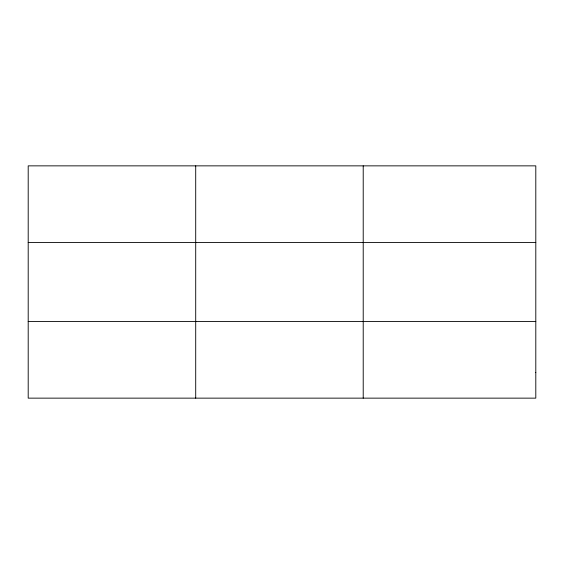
<?xml version="1.0" encoding="UTF-8"?>
<svg xmlns="http://www.w3.org/2000/svg" width="564" height="564" viewBox="0 0 564 564"><rect width="100%" height="100%" fill="white"/><g stroke="black" fill="none" stroke-linecap="round" stroke-linejoin="round"><path stroke-width="0.85" d="M195.708 165.858L195.708 398.142M363.216 165.858L363.216 398.142M28.2 242.513L535.8 242.513M28.2 321.487L535.8 321.487M535.8 372.592L535.8 398.142L28.2 398.142L28.2 165.858L535.8 165.858L535.8 372.592"/></g></svg>
